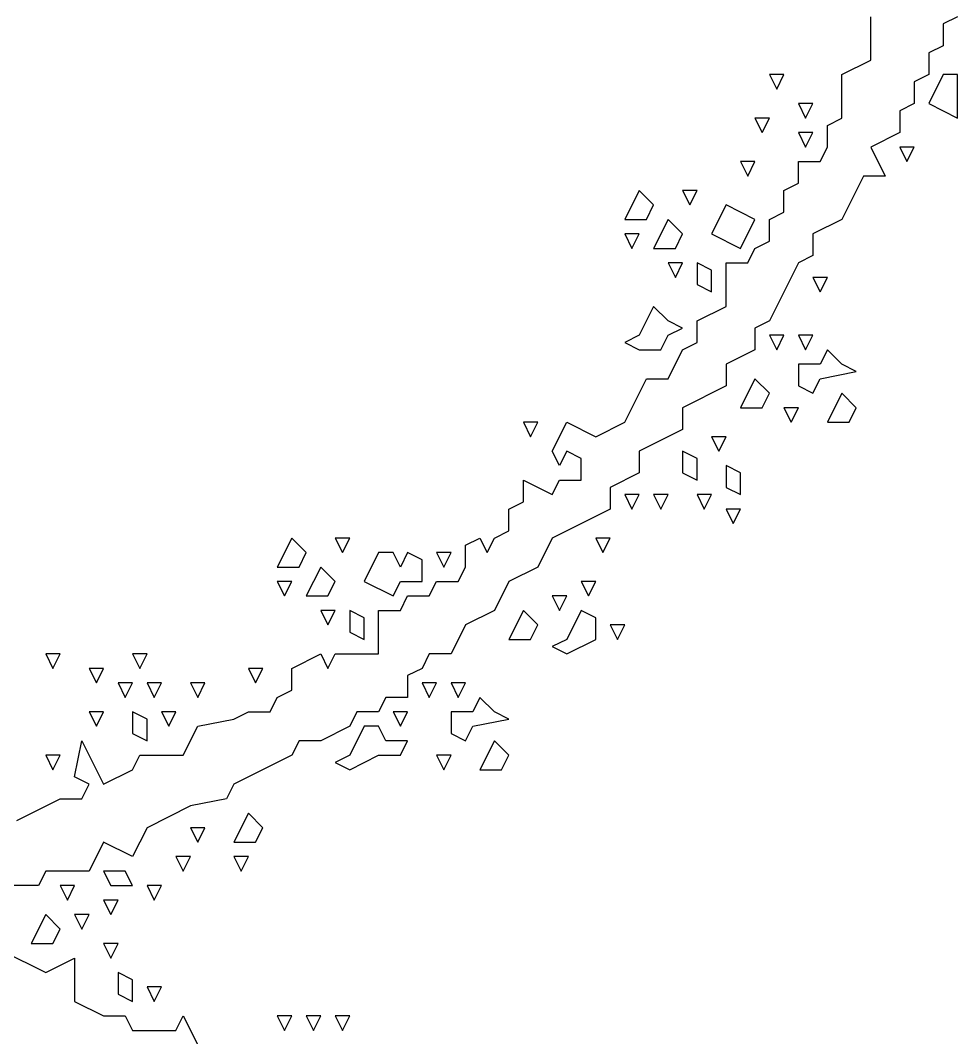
# Model space of a CAD drawing. Extents: x 2 to 124, y 0 to 170.
# Drawn here: x 76.11 to 86.53, y 93.61 to 104.92 of the extents above; entities that cross this region are included whole.
import ezdxf

# ---------------------------------------------------------------- set-up
doc = ezdxf.new("R2010")
doc.units = 0
doc.layers.add('Layer0', color=7, linetype='Continuous')

msp = doc.modelspace()

# ---------------------------------------------------------------- linework, layer by layer
at = {"layer": 'Layer0', "color": 5, "linetype": 'CONTINUOUS'}
for p, q in [((85.56345, 104.4792, 0.1), (85.56345, 104.9621, 0.1)), ((86.52936, 104.9621, 0.1), (86.36837, 104.8816, 0.1)), ((86.36837, 104.8816, 0.1), (86.36837, 104.6402, 0.1)), ((86.36837, 104.6402, 0.1), (86.20739, 104.5597, 0.1)), ((86.20739, 104.5597, 0.1), (86.20739, 104.3182, 0.1)), ((85.24148, 104.3182, 0.1), (85.56345, 104.4792, 0.1)), ((84.43655, 104.3182, 0.1), (84.51705, 104.1572, 0.1)), ((84.59754, 104.3182, 0.1), (84.43655, 104.3182, 0.1)), ((84.51705, 104.1572, 0.1), (84.59754, 104.3182, 0.1)), ((85.24148, 103.8352, 0.1), (85.24148, 104.3182, 0.1)), ((86.20739, 104.3182, 0.1), (86.0464, 104.2377, 0.1)), ((86.36837, 104.3182, 0.1), (86.20739, 103.9962, 0.1)), ((86.52936, 104.3182, 0.1), (86.36837, 104.3182, 0.1)), ((86.52936, 103.8352, 0.1), (86.52936, 104.3182, 0.1)), ((86.0464, 104.2377, 0.1), (86.0464, 103.9962, 0.1)), ((84.75852, 103.9962, 0.1), (84.83902, 103.8352, 0.1)), ((84.91951, 103.9962, 0.1), (84.75852, 103.9962, 0.1)), ((84.83902, 103.8352, 0.1), (84.91951, 103.9962, 0.1)), ((86.0464, 103.9962, 0.1), (85.88542, 103.9157, 0.1)), ((86.20739, 103.9962, 0.1), (86.52936, 103.8352, 0.1)), ((84.27557, 103.8352, 0.1), (84.35606, 103.6742, 0.1)), ((84.43655, 103.8352, 0.1), (84.27557, 103.8352, 0.1)), ((84.35606, 103.6742, 0.1), (84.43655, 103.8352, 0.1)), ((85.08049, 103.7547, 0.1), (85.24148, 103.8352, 0.1)), ((85.88542, 103.9157, 0.1), (85.88542, 103.6742, 0.1)), ((85.08049, 103.5133, 0.1), (85.08049, 103.7547, 0.1)), ((84.75852, 103.6742, 0.1), (84.83902, 103.5133, 0.1)), ((84.91951, 103.6742, 0.1), (84.75852, 103.6742, 0.1)), ((84.83902, 103.5133, 0.1), (84.91951, 103.6742, 0.1)), ((85.88542, 103.6742, 0.1), (85.56345, 103.5133, 0.1)), ((85, 103.3523, 0.1), (85.08049, 103.5133, 0.1)), ((85.56345, 103.5133, 0.1), (85.72443, 103.1913, 0.1)), ((85.88542, 103.5133, 0.1), (85.96591, 103.3523, 0.1)), ((86.0464, 103.5133, 0.1), (85.88542, 103.5133, 0.1)), ((85.96591, 103.3523, 0.1), (86.0464, 103.5133, 0.1)), ((84.11458, 103.3523, 0.1), (84.19508, 103.1913, 0.1)), ((84.27557, 103.3523, 0.1), (84.11458, 103.3523, 0.1)), ((84.19508, 103.1913, 0.1), (84.27557, 103.3523, 0.1)), ((84.75852, 103.1108, 0.1), (84.75852, 103.3523, 0.1)), ((84.75852, 103.3523, 0.1), (85, 103.3523, 0.1)), ((85.48295, 103.1913, 0.1), (85.24148, 102.7083, 0.1)), ((85.72443, 103.1913, 0.1), (85.48295, 103.1913, 0.1)), ((82.98769, 103.0303, 0.1), (82.8267, 102.7083, 0.1)), ((83.14867, 102.8693, 0.1), (82.98769, 103.0303, 0.1)), ((83.47064, 103.0303, 0.1), (83.55114, 102.8693, 0.1)), ((83.63163, 103.0303, 0.1), (83.47064, 103.0303, 0.1)), ((83.55114, 102.8693, 0.1), (83.63163, 103.0303, 0.1)), ((84.59754, 103.0303, 0.1), (84.75852, 103.1108, 0.1)), ((84.59754, 102.7888, 0.1), (84.59754, 103.0303, 0.1)), ((83.06818, 102.7083, 0.1), (83.14867, 102.8693, 0.1)), ((83.9536, 102.8693, 0.1), (83.79261, 102.5473, 0.1)), ((84.27557, 102.7083, 0.1), (83.9536, 102.8693, 0.1)), ((82.8267, 102.7083, 0.1), (83.06818, 102.7083, 0.1)), ((83.30966, 102.7083, 0.1), (83.14867, 102.3864, 0.1)), ((83.47064, 102.5473, 0.1), (83.30966, 102.7083, 0.1)), ((84.11458, 102.3864, 0.1), (84.27557, 102.7083, 0.1)), ((84.43655, 102.7083, 0.1), (84.59754, 102.7888, 0.1)), ((84.43655, 102.4669, 0.1), (84.43655, 102.7083, 0.1)), ((85.24148, 102.7083, 0.1), (84.91951, 102.5473, 0.1)), ((82.8267, 102.5473, 0.1), (82.9072, 102.3864, 0.1)), ((82.98769, 102.5473, 0.1), (82.8267, 102.5473, 0.1)), ((82.9072, 102.3864, 0.1), (82.98769, 102.5473, 0.1)), ((83.39015, 102.3864, 0.1), (83.47064, 102.5473, 0.1)), ((83.79261, 102.5473, 0.1), (84.11458, 102.3864, 0.1)), ((84.27557, 102.3864, 0.1), (84.43655, 102.4669, 0.1)), ((84.91951, 102.5473, 0.1), (84.91951, 102.3059, 0.1)), ((83.14867, 102.3864, 0.1), (83.39015, 102.3864, 0.1)), ((84.19508, 102.2254, 0.1), (84.27557, 102.3864, 0.1)), ((84.91951, 102.3059, 0.1), (84.75852, 102.2254, 0.1)), ((83.30966, 102.2254, 0.1), (83.39015, 102.0644, 0.1)), ((83.47064, 102.2254, 0.1), (83.30966, 102.2254, 0.1)), ((83.39015, 102.0644, 0.1), (83.47064, 102.2254, 0.1)), ((83.63163, 102.2254, 0.1), (83.63163, 101.9839, 0.1)), ((83.79261, 102.1449, 0.1), (83.63163, 102.2254, 0.1)), ((83.79261, 101.9034, 0.1), (83.79261, 102.1449, 0.1)), ((83.9536, 101.7424, 0.1), (83.9536, 102.2254, 0.1)), ((83.9536, 102.2254, 0.1), (84.19508, 102.2254, 0.1)), ((84.75852, 102.2254, 0.1), (84.43655, 101.5814, 0.1)), ((84.91951, 102.0644, 0.1), (85, 101.9034, 0.1)), ((85.08049, 102.0644, 0.1), (84.91951, 102.0644, 0.1)), ((85, 101.9034, 0.1), (85.08049, 102.0644, 0.1)), ((83.63163, 101.9839, 0.1), (83.79261, 101.9034, 0.1)), ((83.14867, 101.7424, 0.1), (82.98769, 101.4205, 0.1)), ((83.30966, 101.5814, 0.1), (83.14867, 101.7424, 0.1)), ((83.63163, 101.5814, 0.1), (83.9536, 101.7424, 0.1)), ((83.47064, 101.5009, 0.1), (83.30966, 101.5814, 0.1)), ((83.63163, 101.34, 0.1), (83.63163, 101.5814, 0.1)), ((84.43655, 101.5814, 0.1), (84.27557, 101.5009, 0.1)), ((83.30966, 101.4205, 0.1), (83.47064, 101.5009, 0.1)), ((84.27557, 101.5009, 0.1), (84.27557, 101.2595, 0.1)), ((82.98769, 101.4205, 0.1), (82.8267, 101.34, 0.1)), ((82.8267, 101.34, 0.1), (82.98769, 101.2595, 0.1)), ((83.22917, 101.2595, 0.1), (83.30966, 101.4205, 0.1)), ((83.47064, 101.2595, 0.1), (83.63163, 101.34, 0.1)), ((84.43655, 101.4205, 0.1), (84.51705, 101.2595, 0.1)), ((84.59754, 101.4205, 0.1), (84.43655, 101.4205, 0.1)), ((84.51705, 101.2595, 0.1), (84.59754, 101.4205, 0.1)), ((84.75852, 101.4205, 0.1), (84.83902, 101.2595, 0.1)), ((84.91951, 101.4205, 0.1), (84.75852, 101.4205, 0.1)), ((84.83902, 101.2595, 0.1), (84.91951, 101.4205, 0.1)), ((82.98769, 101.2595, 0.1), (83.22917, 101.2595, 0.1)), ((83.30966, 100.9375, 0.1), (83.47064, 101.2595, 0.1)), ((84.27557, 101.2595, 0.1), (83.9536, 101.0985, 0.1)), ((85.08049, 101.2595, 0.1), (85, 101.0985, 0.1)), ((85.24148, 101.0985, 0.1), (85.08049, 101.2595, 0.1)), ((83.9536, 101.0985, 0.1), (83.9536, 100.857, 0.1)), ((85, 101.0985, 0.1), (84.75852, 101.0985, 0.1)), ((84.75852, 101.0985, 0.1), (84.75852, 100.857, 0.1)), ((85, 100.9375, 0.1), (85.40246, 101.018, 0.1)), ((85.40246, 101.018, 0.1), (85.24148, 101.0985, 0.1)), ((82.8267, 100.4545, 0.1), (83.06818, 100.9375, 0.1)), ((83.06818, 100.9375, 0.1), (83.30966, 100.9375, 0.1)), ((84.27557, 100.9375, 0.1), (84.11458, 100.6155, 0.1)), ((84.43655, 100.7765, 0.1), (84.27557, 100.9375, 0.1)), ((84.91951, 100.7765, 0.1), (85, 100.9375, 0.1)), ((83.9536, 100.857, 0.1), (83.47064, 100.6155, 0.1)), ((84.35606, 100.6155, 0.1), (84.43655, 100.7765, 0.1)), ((84.75852, 100.857, 0.1), (84.91951, 100.7765, 0.1)), ((85.24148, 100.7765, 0.1), (85.08049, 100.4545, 0.1)), ((85.40246, 100.6155, 0.1), (85.24148, 100.7765, 0.1)), ((83.47064, 100.6155, 0.1), (83.47064, 100.3741, 0.1)), ((84.11458, 100.6155, 0.1), (84.35606, 100.6155, 0.1)), ((84.59754, 100.6155, 0.1), (84.67803, 100.4545, 0.1)), ((84.75852, 100.6155, 0.1), (84.59754, 100.6155, 0.1)), ((84.67803, 100.4545, 0.1), (84.75852, 100.6155, 0.1)), ((85.32197, 100.4545, 0.1), (85.40246, 100.6155, 0.1)), ((81.69981, 100.4545, 0.1), (81.7803, 100.2936, 0.1)), ((81.8608, 100.4545, 0.1), (81.69981, 100.4545, 0.1)), ((81.7803, 100.2936, 0.1), (81.8608, 100.4545, 0.1)), ((82.02178, 100.1326, 0.1), (82.18277, 100.4545, 0.1)), ((82.18277, 100.4545, 0.1), (82.50473, 100.2936, 0.1)), ((82.50473, 100.2936, 0.1), (82.8267, 100.4545, 0.1)), ((85.08049, 100.4545, 0.1), (85.32197, 100.4545, 0.1)), ((83.47064, 100.3741, 0.1), (82.98769, 100.1326, 0.1)), ((83.79261, 100.2936, 0.1), (83.87311, 100.1326, 0.1)), ((83.9536, 100.2936, 0.1), (83.79261, 100.2936, 0.1)), ((83.87311, 100.1326, 0.1), (83.9536, 100.2936, 0.1)), ((82.10227, 99.97159, 0.1), (82.02178, 100.1326, 0.1)), ((82.18277, 100.1326, 0.1), (82.10227, 99.97159, 0.1)), ((82.34375, 100.0521, 0.1), (82.18277, 100.1326, 0.1)), ((82.98769, 100.1326, 0.1), (82.98769, 99.8911, 0.1)), ((83.47064, 100.1326, 0.1), (83.47064, 99.8911, 0.1)), ((83.63163, 100.0521, 0.1), (83.47064, 100.1326, 0.1)), ((82.34375, 99.81061, 0.1), (82.34375, 100.0521, 0.1)), ((83.63163, 99.81061, 0.1), (83.63163, 100.0521, 0.1)), ((82.98769, 99.8911, 0.1), (82.66572, 99.73011, 0.1)), ((83.47064, 99.8911, 0.1), (83.63163, 99.81061, 0.1)), ((83.9536, 99.97159, 0.1), (83.9536, 99.73011, 0.1)), ((84.11458, 99.8911, 0.1), (83.9536, 99.97159, 0.1)), ((84.11458, 99.64962, 0.1), (84.11458, 99.8911, 0.1)), ((81.69981, 99.56913, 0.1), (81.69981, 99.81061, 0.1)), ((81.69981, 99.81061, 0.1), (82.02178, 99.64962, 0.1)), ((82.02178, 99.64962, 0.1), (82.10227, 99.81061, 0.1)), ((82.10227, 99.81061, 0.1), (82.34375, 99.81061, 0.1)), ((82.66572, 99.73011, 0.1), (82.66572, 99.48864, 0.1)), ((82.8267, 99.64962, 0.1), (82.9072, 99.48864, 0.1)), ((82.98769, 99.64962, 0.1), (82.8267, 99.64962, 0.1)), ((82.9072, 99.48864, 0.1), (82.98769, 99.64962, 0.1)), ((83.14867, 99.64962, 0.1), (83.22917, 99.48864, 0.1)), ((83.30966, 99.64962, 0.1), (83.14867, 99.64962, 0.1)), ((83.22917, 99.48864, 0.1), (83.30966, 99.64962, 0.1)), ((83.63163, 99.64962, 0.1), (83.71212, 99.48864, 0.1)), ((83.79261, 99.64962, 0.1), (83.63163, 99.64962, 0.1)), ((83.71212, 99.48864, 0.1), (83.79261, 99.64962, 0.1)), ((83.9536, 99.73011, 0.1), (84.11458, 99.64962, 0.1)), ((81.53883, 99.48864, 0.1), (81.69981, 99.56913, 0.1)), ((81.53883, 99.24716, 0.1), (81.53883, 99.48864, 0.1)), ((82.66572, 99.48864, 0.1), (82.02178, 99.16667, 0.1)), ((83.9536, 99.48864, 0.1), (84.03409, 99.32765, 0.1)), ((84.11458, 99.48864, 0.1), (83.9536, 99.48864, 0.1)), ((84.03409, 99.32765, 0.1), (84.11458, 99.48864, 0.1)), ((81.37784, 99.16667, 0.1), (81.53883, 99.24716, 0.1)), ((79.12405, 99.16667, 0.1), (78.96307, 98.8447, 0.1)), ((79.28504, 99.00568, 0.1), (79.12405, 99.16667, 0.1)), ((79.60701, 99.16667, 0.1), (79.6875, 99.00568, 0.1)), ((79.76799, 99.16667, 0.1), (79.60701, 99.16667, 0.1)), ((79.6875, 99.00568, 0.1), (79.76799, 99.16667, 0.1)), ((81.05587, 99.08617, 0.1), (81.21686, 99.16667, 0.1)), ((81.05587, 98.8447, 0.1), (81.05587, 99.08617, 0.1)), ((81.21686, 99.16667, 0.1), (81.29735, 99.00568, 0.1)), ((81.29735, 99.00568, 0.1), (81.37784, 99.16667, 0.1)), ((82.02178, 99.16667, 0.1), (81.8608, 98.8447, 0.1)), ((82.50473, 99.16667, 0.1), (82.58523, 99.00568, 0.1)), ((82.66572, 99.16667, 0.1), (82.50473, 99.16667, 0.1)), ((82.58523, 99.00568, 0.1), (82.66572, 99.16667, 0.1)), ((79.20455, 98.8447, 0.1), (79.28504, 99.00568, 0.1)), ((80.08996, 99.00568, 0.1), (79.92898, 98.68371, 0.1)), ((80.25095, 99.00568, 0.1), (80.08996, 99.00568, 0.1)), ((80.33144, 98.8447, 0.1), (80.25095, 99.00568, 0.1)), ((80.41193, 99.00568, 0.1), (80.33144, 98.8447, 0.1)), ((80.57292, 98.92519, 0.1), (80.41193, 99.00568, 0.1)), ((80.7339, 99.00568, 0.1), (80.81439, 98.8447, 0.1)), ((80.89489, 99.00568, 0.1), (80.7339, 99.00568, 0.1)), ((80.81439, 98.8447, 0.1), (80.89489, 99.00568, 0.1)), ((78.96307, 98.8447, 0.1), (79.20455, 98.8447, 0.1)), ((79.44602, 98.8447, 0.1), (79.28504, 98.52273, 0.1)), ((79.60701, 98.68371, 0.1), (79.44602, 98.8447, 0.1)), ((80.57292, 98.68371, 0.1), (80.57292, 98.92519, 0.1)), ((80.97538, 98.68371, 0.1), (81.05587, 98.8447, 0.1)), ((81.8608, 98.8447, 0.1), (81.53883, 98.68371, 0.1)), ((78.96307, 98.68371, 0.1), (79.04356, 98.52273, 0.1)), ((79.12405, 98.68371, 0.1), (78.96307, 98.68371, 0.1)), ((79.04356, 98.52273, 0.1), (79.12405, 98.68371, 0.1)), ((79.52652, 98.52273, 0.1), (79.60701, 98.68371, 0.1)), ((79.92898, 98.68371, 0.1), (80.25095, 98.52273, 0.1)), ((80.25095, 98.52273, 0.1), (80.33144, 98.68371, 0.1)), ((80.33144, 98.68371, 0.1), (80.57292, 98.68371, 0.1)), ((80.65341, 98.52273, 0.1), (80.7339, 98.68371, 0.1)), ((80.7339, 98.68371, 0.1), (80.97538, 98.68371, 0.1)), ((81.53883, 98.68371, 0.1), (81.37784, 98.36174, 0.1)), ((82.34375, 98.68371, 0.1), (82.42424, 98.52273, 0.1)), ((82.50473, 98.68371, 0.1), (82.34375, 98.68371, 0.1)), ((82.42424, 98.52273, 0.1), (82.50473, 98.68371, 0.1)), ((79.28504, 98.52273, 0.1), (79.52652, 98.52273, 0.1)), ((80.33144, 98.36174, 0.1), (80.41193, 98.52273, 0.1)), ((80.41193, 98.52273, 0.1), (80.65341, 98.52273, 0.1)), ((82.02178, 98.52273, 0.1), (82.10227, 98.36174, 0.1)), ((82.18277, 98.52273, 0.1), (82.02178, 98.52273, 0.1)), ((82.10227, 98.36174, 0.1), (82.18277, 98.52273, 0.1)), ((79.44602, 98.36174, 0.1), (79.52652, 98.20076, 0.1)), ((79.60701, 98.36174, 0.1), (79.44602, 98.36174, 0.1)), ((79.52652, 98.20076, 0.1), (79.60701, 98.36174, 0.1)), ((79.76799, 98.36174, 0.1), (79.76799, 98.12027, 0.1)), ((79.92898, 98.28125, 0.1), (79.76799, 98.36174, 0.1)), ((79.92898, 98.03977, 0.1), (79.92898, 98.28125, 0.1)), ((80.08996, 97.87879, 0.1), (80.08996, 98.36174, 0.1)), ((80.08996, 98.36174, 0.1), (80.33144, 98.36174, 0.1)), ((81.37784, 98.36174, 0.1), (81.05587, 98.20076, 0.1)), ((81.69981, 98.36174, 0.1), (81.53883, 98.03977, 0.1)), ((81.8608, 98.20076, 0.1), (81.69981, 98.36174, 0.1)), ((82.34375, 98.36174, 0.1), (82.18277, 98.03977, 0.1)), ((82.50473, 98.28125, 0.1), (82.34375, 98.36174, 0.1)), ((82.50473, 98.03977, 0.1), (82.50473, 98.28125, 0.1)), ((81.05587, 98.20076, 0.1), (80.89489, 97.87879, 0.1)), ((81.7803, 98.03977, 0.1), (81.8608, 98.20076, 0.1)), ((82.66572, 98.20076, 0.1), (82.74621, 98.03977, 0.1)), ((82.8267, 98.20076, 0.1), (82.66572, 98.20076, 0.1)), ((82.74621, 98.03977, 0.1), (82.8267, 98.20076, 0.1)), ((79.76799, 98.12027, 0.1), (79.92898, 98.03977, 0.1)), ((81.53883, 98.03977, 0.1), (81.7803, 98.03977, 0.1)), ((82.18277, 98.03977, 0.1), (82.02178, 97.95928, 0.1)), ((82.02178, 97.95928, 0.1), (82.18277, 97.87879, 0.1)), ((82.18277, 97.87879, 0.1), (82.50473, 98.03977, 0.1)), ((76.38731, 97.87879, 0.1), (76.4678, 97.7178, 0.1)), ((76.5483, 97.87879, 0.1), (76.38731, 97.87879, 0.1)), ((76.4678, 97.7178, 0.1), (76.5483, 97.87879, 0.1)), ((77.35322, 97.87879, 0.1), (77.43371, 97.7178, 0.1)), ((77.5142, 97.87879, 0.1), (77.35322, 97.87879, 0.1)), ((77.43371, 97.7178, 0.1), (77.5142, 97.87879, 0.1)), ((79.12405, 97.7178, 0.1), (79.44602, 97.87879, 0.1)), ((79.44602, 97.87879, 0.1), (79.52652, 97.7178, 0.1)), ((79.52652, 97.7178, 0.1), (79.60701, 97.87879, 0.1)), ((79.60701, 97.87879, 0.1), (80.08996, 97.87879, 0.1)), ((80.65341, 97.87879, 0.1), (80.57292, 97.7178, 0.1)), ((80.89489, 97.87879, 0.1), (80.65341, 97.87879, 0.1)), ((76.87027, 97.7178, 0.1), (76.95076, 97.55682, 0.1)), ((77.03125, 97.7178, 0.1), (76.87027, 97.7178, 0.1)), ((76.95076, 97.55682, 0.1), (77.03125, 97.7178, 0.1)), ((78.6411, 97.7178, 0.1), (78.72159, 97.55682, 0.1)), ((78.80208, 97.7178, 0.1), (78.6411, 97.7178, 0.1)), ((78.72159, 97.55682, 0.1), (78.80208, 97.7178, 0.1)), ((79.12405, 97.47633, 0.1), (79.12405, 97.7178, 0.1)), ((80.57292, 97.7178, 0.1), (80.41193, 97.63731, 0.1)), ((80.41193, 97.63731, 0.1), (80.41193, 97.39583, 0.1)), ((77.19223, 97.55682, 0.1), (77.27273, 97.39583, 0.1)), ((77.35322, 97.55682, 0.1), (77.19223, 97.55682, 0.1)), ((77.27273, 97.39583, 0.1), (77.35322, 97.55682, 0.1)), ((77.5142, 97.55682, 0.1), (77.5947, 97.39583, 0.1)), ((77.67519, 97.55682, 0.1), (77.5142, 97.55682, 0.1)), ((77.5947, 97.39583, 0.1), (77.67519, 97.55682, 0.1)), ((77.99716, 97.55682, 0.1), (78.07765, 97.39583, 0.1)), ((78.15814, 97.55682, 0.1), (77.99716, 97.55682, 0.1)), ((78.07765, 97.39583, 0.1), (78.15814, 97.55682, 0.1)), ((80.57292, 97.55682, 0.1), (80.65341, 97.39583, 0.1)), ((80.7339, 97.55682, 0.1), (80.57292, 97.55682, 0.1)), ((80.65341, 97.39583, 0.1), (80.7339, 97.55682, 0.1)), ((80.89489, 97.55682, 0.1), (80.97538, 97.39583, 0.1)), ((81.05587, 97.55682, 0.1), (80.89489, 97.55682, 0.1)), ((80.97538, 97.39583, 0.1), (81.05587, 97.55682, 0.1)), ((78.88258, 97.23485, 0.1), (78.96307, 97.39583, 0.1)), ((78.96307, 97.39583, 0.1), (79.12405, 97.47633, 0.1)), ((80.17045, 97.39583, 0.1), (80.08996, 97.23485, 0.1)), ((80.41193, 97.39583, 0.1), (80.17045, 97.39583, 0.1)), ((81.21686, 97.39583, 0.1), (81.13636, 97.23485, 0.1)), ((81.37784, 97.23485, 0.1), (81.21686, 97.39583, 0.1)), ((76.87027, 97.23485, 0.1), (76.95076, 97.07386, 0.1)), ((77.03125, 97.23485, 0.1), (76.87027, 97.23485, 0.1)), ((76.95076, 97.07386, 0.1), (77.03125, 97.23485, 0.1)), ((77.35322, 97.23485, 0.1), (77.35322, 96.99337, 0.1)), ((77.5142, 97.15436, 0.1), (77.35322, 97.23485, 0.1)), ((77.5142, 96.91288, 0.1), (77.5142, 97.15436, 0.1)), ((77.67519, 97.23485, 0.1), (77.75568, 97.07386, 0.1)), ((77.83617, 97.23485, 0.1), (77.67519, 97.23485, 0.1)), ((77.75568, 97.07386, 0.1), (77.83617, 97.23485, 0.1)), ((78.07765, 97.07386, 0.1), (78.48011, 97.15436, 0.1)), ((78.48011, 97.15436, 0.1), (78.6411, 97.23485, 0.1)), ((78.6411, 97.23485, 0.1), (78.88258, 97.23485, 0.1)), ((79.84848, 97.23485, 0.1), (79.76799, 97.07386, 0.1)), ((80.08996, 97.23485, 0.1), (79.84848, 97.23485, 0.1)), ((80.25095, 97.23485, 0.1), (80.33144, 97.07386, 0.1)), ((80.41193, 97.23485, 0.1), (80.25095, 97.23485, 0.1)), ((80.33144, 97.07386, 0.1), (80.41193, 97.23485, 0.1)), ((81.13636, 97.23485, 0.1), (80.89489, 97.23485, 0.1)), ((80.89489, 97.23485, 0.1), (80.89489, 96.99337, 0.1)), ((81.13636, 97.07386, 0.1), (81.53883, 97.15436, 0.1)), ((81.53883, 97.15436, 0.1), (81.37784, 97.23485, 0.1)), ((77.91667, 96.75189, 0.1), (78.07765, 97.07386, 0.1)), ((79.76799, 97.07386, 0.1), (79.44602, 96.91288, 0.1)), ((79.92898, 97.07386, 0.1), (79.76799, 96.75189, 0.1)), ((80.08996, 97.07386, 0.1), (79.92898, 97.07386, 0.1)), ((80.17045, 96.91288, 0.1), (80.08996, 97.07386, 0.1)), ((81.05587, 96.91288, 0.1), (81.13636, 97.07386, 0.1)), ((77.35322, 96.99337, 0.1), (77.5142, 96.91288, 0.1)), ((80.89489, 96.99337, 0.1), (81.05587, 96.91288, 0.1)), ((76.70928, 96.51042, 0.1), (76.78977, 96.91288, 0.1)), ((76.78977, 96.91288, 0.1), (77.03125, 96.42992, 0.1)), ((79.20455, 96.91288, 0.1), (79.12405, 96.75189, 0.1)), ((79.44602, 96.91288, 0.1), (79.20455, 96.91288, 0.1)), ((80.41193, 96.91288, 0.1), (80.17045, 96.91288, 0.1)), ((80.33144, 96.75189, 0.1), (80.41193, 96.91288, 0.1)), ((81.37784, 96.91288, 0.1), (81.21686, 96.59091, 0.1)), ((81.53883, 96.75189, 0.1), (81.37784, 96.91288, 0.1)), ((76.38731, 96.75189, 0.1), (76.4678, 96.59091, 0.1)), ((76.5483, 96.75189, 0.1), (76.38731, 96.75189, 0.1)), ((76.4678, 96.59091, 0.1), (76.5483, 96.75189, 0.1)), ((77.35322, 96.59091, 0.1), (77.43371, 96.75189, 0.1)), ((77.43371, 96.75189, 0.1), (77.91667, 96.75189, 0.1)), ((79.12405, 96.75189, 0.1), (78.48011, 96.42992, 0.1)), ((79.76799, 96.75189, 0.1), (79.60701, 96.6714, 0.1)), ((79.76799, 96.59091, 0.1), (80.08996, 96.75189, 0.1)), ((80.08996, 96.75189, 0.1), (80.33144, 96.75189, 0.1)), ((80.7339, 96.75189, 0.1), (80.81439, 96.59091, 0.1)), ((80.89489, 96.75189, 0.1), (80.7339, 96.75189, 0.1)), ((80.81439, 96.59091, 0.1), (80.89489, 96.75189, 0.1)), ((81.45833, 96.59091, 0.1), (81.53883, 96.75189, 0.1)), ((77.03125, 96.42992, 0.1), (77.35322, 96.59091, 0.1)), ((79.60701, 96.6714, 0.1), (79.76799, 96.59091, 0.1)), ((81.21686, 96.59091, 0.1), (81.45833, 96.59091, 0.1)), ((76.87027, 96.42992, 0.1), (76.70928, 96.51042, 0.1)), ((76.78977, 96.26894, 0.1), (76.87027, 96.42992, 0.1)), ((78.48011, 96.42992, 0.1), (78.39962, 96.26894, 0.1)), ((76.06534, 96.02746, 0.1), (76.5483, 96.26894, 0.1)), ((76.5483, 96.26894, 0.1), (76.78977, 96.26894, 0.1)), ((78.39962, 96.26894, 0.1), (77.99716, 96.18845, 0.1)), ((77.99716, 96.18845, 0.1), (77.5142, 95.94697, 0.1)), ((78.6411, 96.10795, 0.1), (78.48011, 95.78598, 0.1)), ((78.80208, 95.94697, 0.1), (78.6411, 96.10795, 0.1)), ((77.5142, 95.94697, 0.1), (77.35322, 95.625, 0.1)), ((77.99716, 95.94697, 0.1), (78.07765, 95.78598, 0.1)), ((78.15814, 95.94697, 0.1), (77.99716, 95.94697, 0.1)), ((78.07765, 95.78598, 0.1), (78.15814, 95.94697, 0.1)), ((78.72159, 95.78598, 0.1), (78.80208, 95.94697, 0.1)), ((77.03125, 95.78598, 0.1), (76.87027, 95.46402, 0.1)), ((77.35322, 95.625, 0.1), (77.03125, 95.78598, 0.1)), ((78.48011, 95.78598, 0.1), (78.72159, 95.78598, 0.1)), ((77.83617, 95.625, 0.1), (77.91667, 95.46402, 0.1)), ((77.99716, 95.625, 0.1), (77.83617, 95.625, 0.1)), ((77.91667, 95.46402, 0.1), (77.99716, 95.625, 0.1)), ((78.48011, 95.625, 0.1), (78.56061, 95.46402, 0.1)), ((78.6411, 95.625, 0.1), (78.48011, 95.625, 0.1)), ((78.56061, 95.46402, 0.1), (78.6411, 95.625, 0.1)), ((76.38731, 95.46402, 0.1), (76.30682, 95.30303, 0.1)), ((76.87027, 95.46402, 0.1), (76.38731, 95.46402, 0.1)), ((77.03125, 95.46402, 0.1), (77.11174, 95.30303, 0.1)), ((77.27273, 95.46402, 0.1), (77.03125, 95.46402, 0.1)), ((77.35322, 95.30303, 0.1), (77.27273, 95.46402, 0.1)), ((76.30682, 95.30303, 0.1), (75.82386, 95.30303, 0.1)), ((76.5483, 95.30303, 0.1), (76.62879, 95.14205, 0.1)), ((76.70928, 95.30303, 0.1), (76.5483, 95.30303, 0.1)), ((76.62879, 95.14205, 0.1), (76.70928, 95.30303, 0.1)), ((77.11174, 95.30303, 0.1), (77.35322, 95.30303, 0.1)), ((77.5142, 95.30303, 0.1), (77.5947, 95.14205, 0.1)), ((77.67519, 95.30303, 0.1), (77.5142, 95.30303, 0.1)), ((77.5947, 95.14205, 0.1), (77.67519, 95.30303, 0.1)), ((77.03125, 95.14205, 0.1), (77.11174, 94.98106, 0.1)), ((77.19223, 95.14205, 0.1), (77.03125, 95.14205, 0.1)), ((77.11174, 94.98106, 0.1), (77.19223, 95.14205, 0.1)), ((76.38731, 94.98106, 0.1), (76.22633, 94.65909, 0.1)), ((76.5483, 94.82008, 0.1), (76.38731, 94.98106, 0.1)), ((76.70928, 94.98106, 0.1), (76.78977, 94.82008, 0.1)), ((76.87027, 94.98106, 0.1), (76.70928, 94.98106, 0.1)), ((76.78977, 94.82008, 0.1), (76.87027, 94.98106, 0.1)), ((76.4678, 94.65909, 0.1), (76.5483, 94.82008, 0.1)), ((76.22633, 94.65909, 0.1), (76.4678, 94.65909, 0.1)), ((77.03125, 94.65909, 0.1), (77.11174, 94.49811, 0.1)), ((77.19223, 94.65909, 0.1), (77.03125, 94.65909, 0.1)), ((77.11174, 94.49811, 0.1), (77.19223, 94.65909, 0.1)), ((75.90436, 94.5786, 0.1), (76.38731, 94.33712, 0.1)), ((76.38731, 94.33712, 0.1), (76.70928, 94.49811, 0.1)), ((76.70928, 94.49811, 0.1), (76.70928, 94.01515, 0.1)), ((77.19223, 94.33712, 0.1), (77.19223, 94.09564, 0.1)), ((77.35322, 94.25663, 0.1), (77.19223, 94.33712, 0.1)), ((77.35322, 94.01515, 0.1), (77.35322, 94.25663, 0.1)), ((77.19223, 94.09564, 0.1), (77.35322, 94.01515, 0.1)), ((77.5142, 94.17614, 0.1), (77.5947, 94.01515, 0.1)), ((77.67519, 94.17614, 0.1), (77.5142, 94.17614, 0.1)), ((77.5947, 94.01515, 0.1), (77.67519, 94.17614, 0.1)), ((76.70928, 94.01515, 0.1), (77.03125, 93.85417, 0.1)), ((77.03125, 93.85417, 0.1), (77.27273, 93.85417, 0.1)), ((77.27273, 93.85417, 0.1), (77.35322, 93.69318, 0.1)), ((77.83617, 93.69318, 0.1), (77.91667, 93.85417, 0.1)), ((77.91667, 93.85417, 0.1), (78.07765, 93.5322, 0.1)), ((78.96307, 93.85417, 0.1), (79.04356, 93.69318, 0.1)), ((79.12405, 93.85417, 0.1), (78.96307, 93.85417, 0.1)), ((79.04356, 93.69318, 0.1), (79.12405, 93.85417, 0.1)), ((79.28504, 93.85417, 0.1), (79.36553, 93.69318, 0.1)), ((79.44602, 93.85417, 0.1), (79.28504, 93.85417, 0.1)), ((79.36553, 93.69318, 0.1), (79.44602, 93.85417, 0.1)), ((79.60701, 93.85417, 0.1), (79.6875, 93.69318, 0.1)), ((79.76799, 93.85417, 0.1), (79.60701, 93.85417, 0.1)), ((79.6875, 93.69318, 0.1), (79.76799, 93.85417, 0.1)), ((77.35322, 93.69318, 0.1), (77.83617, 93.69318, 0.1))]:
    msp.add_line(p, q, dxfattribs=at)

doc.saveas('drawing.dxf')
